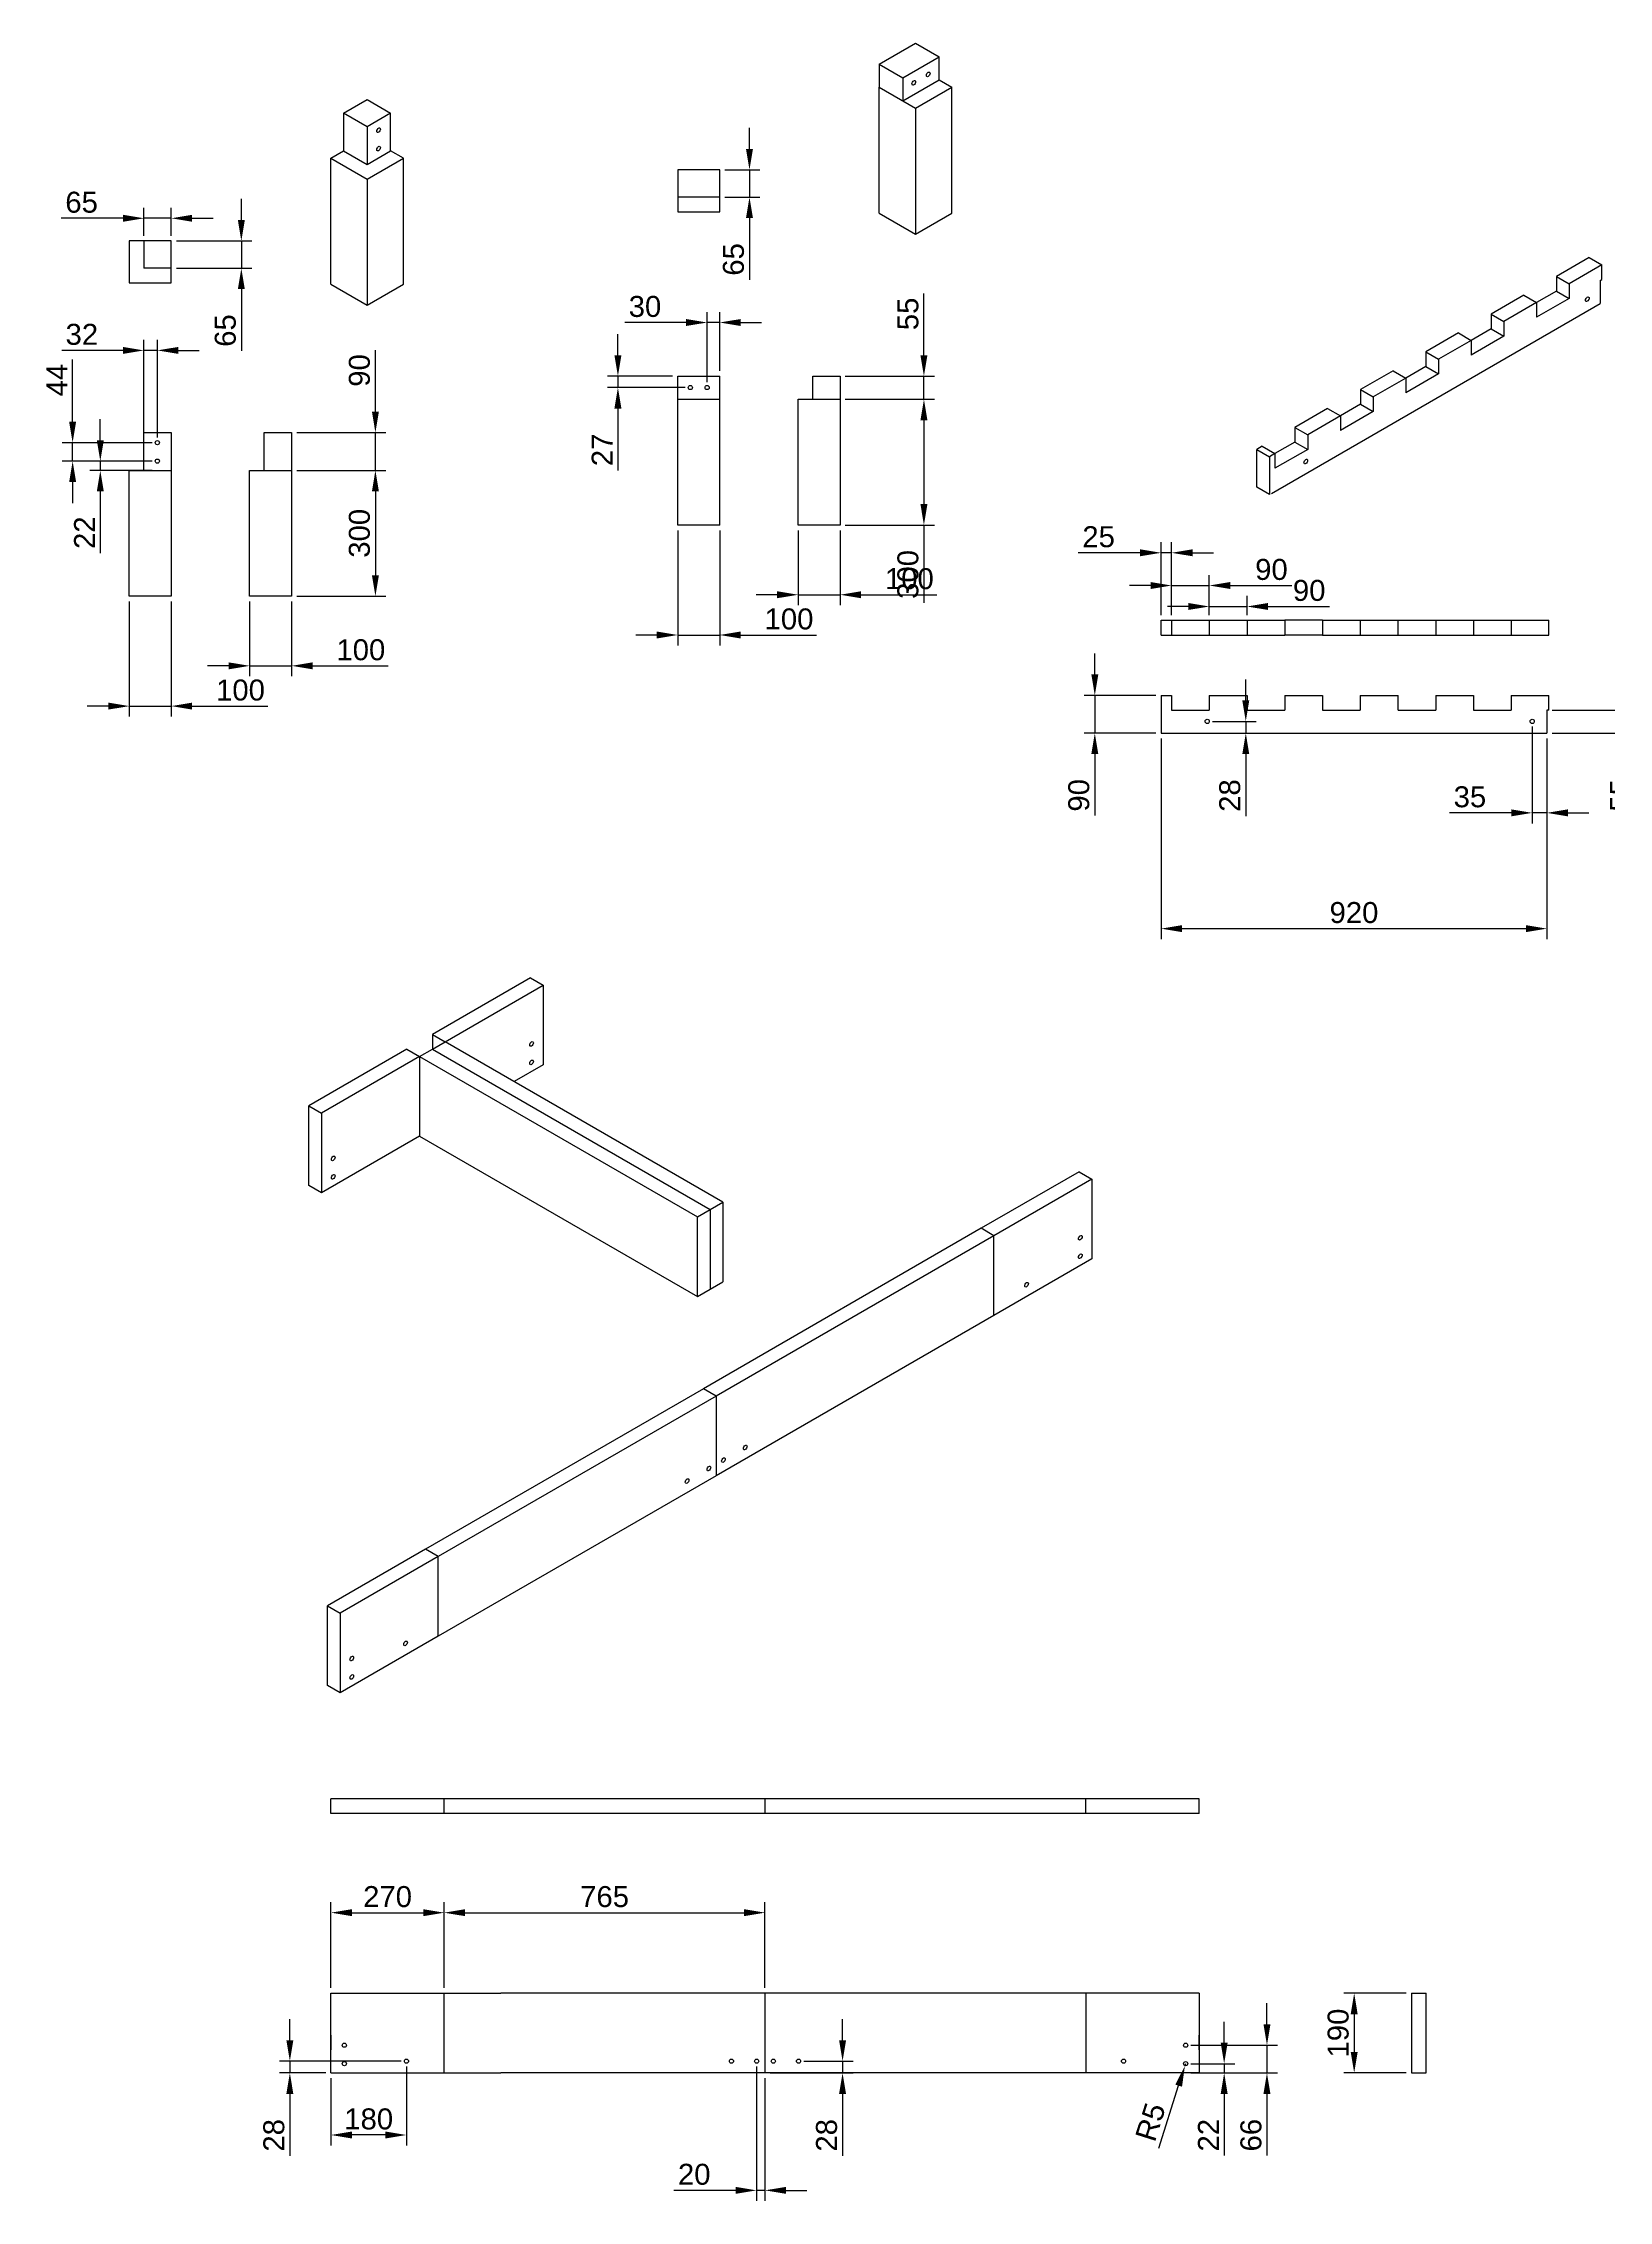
# Model space of a CAD drawing. Header units: millimetres. Extents: x 308 to 10062, y 153 to 8594.
# Drawn here: x 308 to 4041, y 153 to 5297 of the extents above; entities that cross this region are included whole.
import ezdxf

# ---------------------------------------------------------------- set-up
doc = ezdxf.new("R2010")
doc.units = ezdxf.units.MM
doc.styles.get("Standard").update_dxf_attribs({"font": 'arial.ttf'})
doc.dimstyles.new('Annotative', dxfattribs={"dimscale": 0, "dimtxt": 2.5, "dimasz": 2.5, "dimexe": 1.25, "dimexo": 0.625, "dimtad": 1, "dimtxsty": 'Standard', "dimcen": 2.5, "dimadec": 0, "dimazin": 0, "dimtfac": 1, "dimtmove": 0, "dimatfit": 3, "dimfxl": 1, "dimarcsym": 0})

# ---------------------------------------------------------------- blocks, each defined once
blk = doc.blocks.new('*D1')
at = {"color": 0, "lineweight": -2, "transparency": 16777216}
for p, q in [((994, 660.5), (994, 865)), ((1044, 840), (1214, 840)), ((1264, 660.5), (1264, 865))]:
    blk.add_line(p, q, dxfattribs=at)
at = {"color": 0, "transparency": 16777216}
for points in [[(1044, 848.3), (1044, 831.7), (994, 840)], [(1214, 848.3), (1214, 831.7), (1264, 840)]]:
    blk.add_solid(points, dxfattribs=at)
at = {"layer": 'Defpoints', "color": 0, "transparency": 16777216}
for p in [(1264, 840), (994, 648), (1264, 648)]:
    blk.add_point(p, dxfattribs=at)
at = {"color": 0, "transparency": 16777216, "insert": (1129, 878), "char_height": 50, "attachment_point": 5}
blk.add_mtext('270', dxfattribs=at)
blk = doc.blocks.new('*D2')
at = {"color": 0, "lineweight": -2, "transparency": 16777216}
for p, q in [((1264, 852.5), (1264, 865)), ((1314, 840), (1979, 840)), ((2029, 660.5), (2029, 865))]:
    blk.add_line(p, q, dxfattribs=at)
at = {"color": 0, "transparency": 16777216}
for points in [[(1314, 848.3), (1314, 831.7), (1264, 840)], [(1979, 848.3), (1979, 831.7), (2029, 840)]]:
    blk.add_solid(points, dxfattribs=at)
at = {"layer": 'Defpoints', "color": 0, "transparency": 16777216}
for p in [(1264, 840), (2029, 840), (2029, 648)]:
    blk.add_point(p, dxfattribs=at)
at = {"color": 0, "transparency": 16777216, "insert": (1646.5, 878), "char_height": 50, "attachment_point": 5}
blk.add_mtext('765', dxfattribs=at)
blk = doc.blocks.new('*D10')
at = {"color": 0, "lineweight": -2, "transparency": 16777216}
for p, q in [((3558.2, 648), (3409, 648)), ((3434, 598), (3434, 508)), ((3558.2, 458), (3409, 458))]:
    blk.add_line(p, q, dxfattribs=at)
at = {"color": 0, "transparency": 16777216}
for points in [[(3425.7, 598), (3442.3, 598), (3434, 648)], [(3425.7, 508), (3442.3, 508), (3434, 458)]]:
    blk.add_solid(points, dxfattribs=at)
at = {"layer": 'Defpoints', "color": 0, "transparency": 16777216}
for p in [(3570.7, 648), (3434, 458), (3570.7, 458)]:
    blk.add_point(p, dxfattribs=at)
at = {"color": 0, "transparency": 16777216, "insert": (3396, 553), "char_height": 50, "attachment_point": 5, "rotation": 90}
blk.add_mtext('190', dxfattribs=at)
blk = doc.blocks.new('*D13')
at = {"color": 0, "lineweight": -2, "transparency": 16777216}
for p, q in [((3124, 530), (3124, 580)), ((3044.5, 480), (3149, 480)), ((3124, 480), (3124, 458)), ((3044.5, 458), (3149, 458)), ((3124, 408), (3124, 261))]:
    blk.add_line(p, q, dxfattribs=at)
at = {"color": 0, "transparency": 16777216}
for points in [[(3115.7, 530), (3132.3, 530), (3124, 480)], [(3115.7, 408), (3132.3, 408), (3124, 458)]]:
    blk.add_solid(points, dxfattribs=at)
at = {"layer": 'Defpoints', "color": 0, "transparency": 16777216}
for p in [(3032, 480), (3032, 458), (3124, 458)]:
    blk.add_point(p, dxfattribs=at)
at = {"color": 0, "transparency": 16777216, "insert": (3086.4, 309.5), "char_height": 50, "attachment_point": 5, "rotation": 90}
blk.add_mtext('22', dxfattribs=at)
blk = doc.blocks.new('*D14')
at = {"color": 0, "lineweight": -2, "transparency": 16777216}
for p, q in [((3226, 574), (3226, 624)), ((3044.5, 524), (3251, 524)), ((3226, 524), (3226, 458)), ((3044.5, 458), (3251, 458)), ((3226, 408), (3226, 261.1))]:
    blk.add_line(p, q, dxfattribs=at)
at = {"color": 0, "transparency": 16777216}
for points in [[(3217.7, 574), (3234.3, 574), (3226, 524)], [(3217.7, 408), (3234.3, 408), (3226, 458)]]:
    blk.add_solid(points, dxfattribs=at)
at = {"layer": 'Defpoints', "color": 0, "transparency": 16777216}
for p in [(3032, 524), (3032, 458), (3226, 458)]:
    blk.add_point(p, dxfattribs=at)
at = {"color": 0, "transparency": 16777216, "insert": (3188, 309.6), "char_height": 50, "attachment_point": 5, "rotation": 90}
blk.add_mtext('66', dxfattribs=at)
blk = doc.blocks.new('*D15')
at = {"color": 0, "lineweight": -2, "transparency": 16777216}
for p, q in [((3032, 480), (3030.5, 475.2)), ((2968.5, 278.8), (3015.4, 427.6))]:
    blk.add_line(p, q, dxfattribs=at)
at = {"color": 0, "transparency": 16777216}
blk.add_solid([(3007.5, 430.1), (3023.4, 425), (3030.5, 475.2)], dxfattribs=at)
at = {"layer": 'Defpoints', "color": 0, "transparency": 16777216}
for p in [(3030.5, 475.2), (3032, 480)]:
    blk.add_point(p, dxfattribs=at)
at = {"color": 0, "transparency": 16777216, "insert": (2948.3, 340.8), "char_height": 50, "attachment_point": 5, "rotation": 72.4744}
blk.add_mtext('R5', dxfattribs=at)
blk = doc.blocks.new('*D16')
at = {"color": 0, "lineweight": -2, "transparency": 16777216}
for p, q in [((800, 3966), (800, 3787.5)), ((900, 3966), (900, 3787.5)), ((750, 3812.5), (700, 3812.5)), ((800, 3812.5), (900, 3812.5)), ((950, 3812.5), (1130.6, 3812.5))]:
    blk.add_line(p, q, dxfattribs=at)
at = {"color": 0, "transparency": 16777216}
for points in [[(750, 3820.8), (750, 3804.2), (800, 3812.5)], [(950, 3820.8), (950, 3804.2), (900, 3812.5)]]:
    blk.add_solid(points, dxfattribs=at)
at = {"layer": 'Defpoints', "color": 0, "transparency": 16777216}
for p in [(800, 3978.5), (900, 3978.5), (900, 3812.5)]:
    blk.add_point(p, dxfattribs=at)
at = {"color": 0, "transparency": 16777216, "insert": (1065.3, 3850.5), "char_height": 50, "attachment_point": 5}
blk.add_mtext('100', dxfattribs=at)
blk = doc.blocks.new('*D17')
at = {"color": 0, "lineweight": -2, "transparency": 16777216}
for p, q in [((912.5, 4278.5), (1125, 4278.5)), ((1100, 4228.5), (1100, 4028.5)), ((912.5, 3978.5), (1125, 3978.5))]:
    blk.add_line(p, q, dxfattribs=at)
at = {"color": 0, "transparency": 16777216}
for points in [[(1091.7, 4228.5), (1108.3, 4228.5), (1100, 4278.5)], [(1091.7, 4028.5), (1108.3, 4028.5), (1100, 3978.5)]]:
    blk.add_solid(points, dxfattribs=at)
at = {"layer": 'Defpoints', "color": 0, "transparency": 16777216}
for p in [(900, 4278.5), (900, 3978.5), (1100, 3978.5)]:
    blk.add_point(p, dxfattribs=at)
at = {"color": 0, "transparency": 16777216, "insert": (1062, 4128.5), "char_height": 50, "attachment_point": 5, "rotation": 90}
blk.add_mtext('300', dxfattribs=at)
blk = doc.blocks.new('*D18')
at = {"color": 0, "lineweight": -2, "transparency": 16777216}
for p, q in [((513, 3966), (513, 3691.5)), ((613, 3966), (613, 3691.5)), ((463, 3716.5), (413, 3716.5)), ((513, 3716.5), (613, 3716.5)), ((663, 3716.5), (843.6, 3716.5))]:
    blk.add_line(p, q, dxfattribs=at)
at = {"color": 0, "transparency": 16777216}
for points in [[(463, 3724.8), (463, 3708.2), (513, 3716.5)], [(663, 3724.8), (663, 3708.2), (613, 3716.5)]]:
    blk.add_solid(points, dxfattribs=at)
at = {"layer": 'Defpoints', "color": 0, "transparency": 16777216}
for p in [(513, 3978.5), (613, 3978.5), (613, 3716.5)]:
    blk.add_point(p, dxfattribs=at)
at = {"color": 0, "transparency": 16777216, "insert": (778.3, 3754.5), "char_height": 50, "attachment_point": 5}
blk.add_mtext('100', dxfattribs=at)
blk = doc.blocks.new('*D20')
at = {"color": 0, "lineweight": -2, "transparency": 16777216}
for p, q in [((1100, 4418.5), (1100, 4565)), ((912.5, 4368.5), (1125, 4368.5)), ((1100, 4278.5), (1100, 4368.5)), ((912.5, 4278.5), (1125, 4278.5)), ((1100, 4228.5), (1100, 4178.5))]:
    blk.add_line(p, q, dxfattribs=at)
at = {"color": 0, "transparency": 16777216}
for points in [[(1091.7, 4418.5), (1108.3, 4418.5), (1100, 4368.5)], [(1091.7, 4228.5), (1108.3, 4228.5), (1100, 4278.5)]]:
    blk.add_solid(points, dxfattribs=at)
at = {"layer": 'Defpoints', "color": 0, "transparency": 16777216}
for p in [(900, 4368.5), (1100, 4368.5), (900, 4278.5)]:
    blk.add_point(p, dxfattribs=at)
at = {"color": 0, "transparency": 16777216, "insert": (1062, 4516.7), "char_height": 50, "attachment_point": 5, "rotation": 90}
blk.add_mtext('90', dxfattribs=at)
blk = doc.blocks.new('*D21')
at = {"color": 0, "lineweight": -2, "transparency": 16777216}
for p, q in [((444, 4350.5), (444, 4400.5)), ((567.5, 4300.5), (419, 4300.5)), ((567.5, 4278.5), (419, 4278.5)), ((444, 4300.5), (444, 4278.5)), ((444, 4228.5), (444, 4081.5))]:
    blk.add_line(p, q, dxfattribs=at)
at = {"color": 0, "transparency": 16777216}
for points in [[(435.7, 4350.5), (452.3, 4350.5), (444, 4300.5)], [(435.7, 4228.5), (452.3, 4228.5), (444, 4278.5)]]:
    blk.add_solid(points, dxfattribs=at)
at = {"layer": 'Defpoints', "color": 0, "transparency": 16777216}
for p in [(444, 4278.5), (580, 4300.5), (580, 4278.5)]:
    blk.add_point(p, dxfattribs=at)
at = {"color": 0, "transparency": 16777216, "insert": (406.4, 4130), "char_height": 50, "attachment_point": 5, "rotation": 90}
blk.add_mtext('22', dxfattribs=at)
blk = doc.blocks.new('*D22')
at = {"color": 0, "lineweight": -2, "transparency": 16777216}
for p, q in [((378, 4394.5), (378, 4542.9)), ((567.5, 4344.5), (353, 4344.5)), ((378, 4300.5), (378, 4344.5)), ((567.5, 4300.5), (353, 4300.5)), ((378, 4250.5), (378, 4200.5))]:
    blk.add_line(p, q, dxfattribs=at)
at = {"color": 0, "transparency": 16777216}
for points in [[(369.7, 4394.5), (386.3, 4394.5), (378, 4344.5)], [(369.7, 4250.5), (386.3, 4250.5), (378, 4300.5)]]:
    blk.add_solid(points, dxfattribs=at)
at = {"layer": 'Defpoints', "color": 0, "transparency": 16777216}
for p in [(378, 4344.5), (580, 4344.5), (580, 4300.5)]:
    blk.add_point(p, dxfattribs=at)
at = {"color": 0, "transparency": 16777216, "insert": (340.5, 4493.7), "char_height": 50, "attachment_point": 5, "rotation": 90}
blk.add_mtext('44', dxfattribs=at)
blk = doc.blocks.new('*D23')
at = {"color": 0, "lineweight": -2, "transparency": 16777216}
for p, q in [((548, 4838), (548, 4904.5)), ((613, 4838), (613, 4904.5)), ((498, 4879.5), (350.7, 4879.5)), ((613, 4879.5), (548, 4879.5)), ((663, 4879.5), (713, 4879.5))]:
    blk.add_line(p, q, dxfattribs=at)
at = {"color": 0, "transparency": 16777216}
for points in [[(498, 4887.8), (498, 4871.2), (548, 4879.5)], [(663, 4887.8), (663, 4871.2), (613, 4879.5)]]:
    blk.add_solid(points, dxfattribs=at)
at = {"layer": 'Defpoints', "color": 0, "transparency": 16777216}
for p in [(548, 4879.5), (548, 4825.5), (613, 4825.5)]:
    blk.add_point(p, dxfattribs=at)
at = {"color": 0, "transparency": 16777216, "insert": (399.4, 4917.5), "char_height": 50, "attachment_point": 5}
blk.add_mtext('65', dxfattribs=at)
blk = doc.blocks.new('*D24')
at = {"color": 0, "lineweight": -2, "transparency": 16777216}
for p, q in [((780.3, 4875.5), (780.3, 4925.5)), ((625.5, 4825.5), (805.3, 4825.5)), ((780.3, 4825.5), (780.3, 4760.5)), ((625.5, 4760.5), (805.3, 4760.5)), ((780.3, 4710.5), (780.3, 4563.2))]:
    blk.add_line(p, q, dxfattribs=at)
at = {"color": 0, "transparency": 16777216}
for points in [[(772, 4875.5), (788.6, 4875.5), (780.3, 4825.5)], [(772, 4710.5), (788.6, 4710.5), (780.3, 4760.5)]]:
    blk.add_solid(points, dxfattribs=at)
at = {"layer": 'Defpoints', "color": 0, "transparency": 16777216}
for p in [(613, 4825.5), (613, 4760.5), (780.3, 4760.5)]:
    blk.add_point(p, dxfattribs=at)
at = {"color": 0, "transparency": 16777216, "insert": (742.3, 4611.9), "char_height": 50, "attachment_point": 5, "rotation": 90}
blk.add_mtext('65', dxfattribs=at)
blk = doc.blocks.new('*D38')
at = {"color": 0, "lineweight": -2, "transparency": 16777216}
for p, q in [((2108, 4135.5), (2108, 3957)), ((2208, 4135.5), (2208, 3957)), ((2058, 3982), (2008, 3982)), ((2108, 3982), (2208, 3982)), ((2258, 3982), (2438.6, 3982))]:
    blk.add_line(p, q, dxfattribs=at)
at = {"color": 0, "transparency": 16777216}
for points in [[(2058, 3990.3), (2058, 3973.7), (2108, 3982)], [(2258, 3990.3), (2258, 3973.7), (2208, 3982)]]:
    blk.add_solid(points, dxfattribs=at)
at = {"layer": 'Defpoints', "color": 0, "transparency": 16777216}
for p in [(2108, 4148), (2208, 4148), (2208, 3982)]:
    blk.add_point(p, dxfattribs=at)
at = {"color": 0, "transparency": 16777216, "insert": (2373.3, 4020), "char_height": 50, "attachment_point": 5}
blk.add_mtext('100', dxfattribs=at)
blk = doc.blocks.new('*D39')
at = {"color": 0, "lineweight": -2, "transparency": 16777216}
for p, q in [((2220.5, 4448), (2433, 4448)), ((2408, 4398), (2408, 4198)), ((2220.5, 4148), (2433, 4148)), ((2408, 4148), (2408, 3962.7))]:
    blk.add_line(p, q, dxfattribs=at)
at = {"color": 0, "transparency": 16777216}
for points in [[(2399.7, 4398), (2416.3, 4398), (2408, 4448)], [(2399.7, 4198), (2416.3, 4198), (2408, 4148)]]:
    blk.add_solid(points, dxfattribs=at)
at = {"layer": 'Defpoints', "color": 0, "transparency": 16777216}
for p in [(2208, 4448), (2208, 4148), (2408, 4148)]:
    blk.add_point(p, dxfattribs=at)
at = {"color": 0, "transparency": 16777216, "insert": (2370, 4030.4), "char_height": 50, "attachment_point": 5, "rotation": 90}
blk.add_mtext('300', dxfattribs=at)
blk = doc.blocks.new('*D40')
at = {"color": 0, "lineweight": -2, "transparency": 16777216}
for p, q in [((1821, 4135.5), (1821, 3861)), ((1921, 4135.5), (1921, 3861)), ((1771, 3886), (1721, 3886)), ((1821, 3886), (1921, 3886)), ((1971, 3886), (2151.6, 3886))]:
    blk.add_line(p, q, dxfattribs=at)
at = {"color": 0, "transparency": 16777216}
for points in [[(1771, 3894.3), (1771, 3877.7), (1821, 3886)], [(1971, 3894.3), (1971, 3877.7), (1921, 3886)]]:
    blk.add_solid(points, dxfattribs=at)
at = {"layer": 'Defpoints', "color": 0, "transparency": 16777216}
for p in [(1821, 4148), (1921, 4148), (1921, 3886)]:
    blk.add_point(p, dxfattribs=at)
at = {"color": 0, "transparency": 16777216, "insert": (2086.3, 3924), "char_height": 50, "attachment_point": 5}
blk.add_mtext('100', dxfattribs=at)
blk = doc.blocks.new('*D42')
at = {"color": 0, "lineweight": -2, "transparency": 16777216}
for p, q in [((2408, 4553), (2408, 4700)), ((2220.5, 4503), (2433, 4503)), ((2408, 4448), (2408, 4503)), ((2220.5, 4448), (2433, 4448)), ((2408, 4398), (2408, 4348))]:
    blk.add_line(p, q, dxfattribs=at)
at = {"color": 0, "transparency": 16777216}
for points in [[(2399.7, 4553), (2416.3, 4553), (2408, 4503)], [(2399.7, 4398), (2416.3, 4398), (2408, 4448)]]:
    blk.add_solid(points, dxfattribs=at)
at = {"layer": 'Defpoints', "color": 0, "transparency": 16777216}
for p in [(2208, 4503), (2408, 4503), (2208, 4448)]:
    blk.add_point(p, dxfattribs=at)
at = {"color": 0, "transparency": 16777216, "insert": (2370.1, 4651.5), "char_height": 50, "attachment_point": 5, "rotation": 90}
blk.add_mtext('55', dxfattribs=at)
blk = doc.blocks.new('*D46')
at = {"color": 0, "lineweight": -2, "transparency": 16777216}
for p, q in [((1992, 5045), (1992, 5095)), ((1933.5, 4995), (2017, 4995)), ((1992, 4995), (1992, 4930)), ((1933.5, 4930), (2017, 4930)), ((1992, 4880), (1992, 4732.7))]:
    blk.add_line(p, q, dxfattribs=at)
at = {"color": 0, "transparency": 16777216}
for points in [[(1983.7, 5045), (2000.3, 5045), (1992, 4995)], [(1983.7, 4880), (2000.3, 4880), (1992, 4930)]]:
    blk.add_solid(points, dxfattribs=at)
at = {"layer": 'Defpoints', "color": 0, "transparency": 16777216}
for p in [(1921, 4995), (1921, 4930), (1992, 4930)]:
    blk.add_point(p, dxfattribs=at)
at = {"color": 0, "transparency": 16777216, "insert": (1954, 4781.4), "char_height": 50, "attachment_point": 5, "rotation": 90}
blk.add_mtext('65', dxfattribs=at)
blk = doc.blocks.new('*D47')
at = {"color": 0, "lineweight": -2, "transparency": 16777216}
for p, q in [((1678.3, 4553), (1678.3, 4603)), ((1808.5, 4503), (1653.3, 4503)), ((1838.5, 4476), (1653.3, 4476)), ((1678.3, 4503), (1678.3, 4476)), ((1678.3, 4426), (1678.3, 4278.5))]:
    blk.add_line(p, q, dxfattribs=at)
at = {"color": 0, "transparency": 16777216}
for points in [[(1670, 4553), (1686.6, 4553), (1678.3, 4503)], [(1670, 4426), (1686.6, 4426), (1678.3, 4476)]]:
    blk.add_solid(points, dxfattribs=at)
at = {"layer": 'Defpoints', "color": 0, "transparency": 16777216}
for p in [(1678.3, 4476), (1821, 4503), (1851, 4476)]:
    blk.add_point(p, dxfattribs=at)
at = {"color": 0, "transparency": 16777216, "insert": (1640.7, 4327.3), "char_height": 50, "attachment_point": 5, "rotation": 90}
blk.add_mtext('27', dxfattribs=at)
blk = doc.blocks.new('*D48')
at = {"color": 0, "lineweight": -2, "transparency": 16777216}
for p, q in [((1841, 4631), (1694.6, 4631)), ((1891, 4488.5), (1891, 4656)), ((1921, 4631), (1891, 4631)), ((1921, 4515.5), (1921, 4656)), ((1971, 4631), (2021, 4631))]:
    blk.add_line(p, q, dxfattribs=at)
at = {"color": 0, "transparency": 16777216}
for points in [[(1841, 4639.3), (1841, 4622.7), (1891, 4631)], [(1971, 4639.3), (1971, 4622.7), (1921, 4631)]]:
    blk.add_solid(points, dxfattribs=at)
at = {"layer": 'Defpoints', "color": 0, "transparency": 16777216}
for p in [(1891, 4631), (1891, 4476), (1921, 4503)]:
    blk.add_point(p, dxfattribs=at)
at = {"color": 0, "transparency": 16777216, "insert": (1742.8, 4669), "char_height": 50, "attachment_point": 5}
blk.add_mtext('30', dxfattribs=at)
blk = doc.blocks.new('*D49')
at = {"color": 0, "lineweight": -2, "transparency": 16777216}
for p, q in [((2815.5, 3792), (2815.5, 3842)), ((2961, 3742), (2790.5, 3742)), ((2815.5, 3742), (2815.5, 3652)), ((2961, 3652), (2790.5, 3652)), ((2815.5, 3602), (2815.5, 3455.5))]:
    blk.add_line(p, q, dxfattribs=at)
at = {"color": 0, "transparency": 16777216}
for points in [[(2807.2, 3792), (2823.8, 3792), (2815.5, 3742)], [(2807.2, 3602), (2823.8, 3602), (2815.5, 3652)]]:
    blk.add_solid(points, dxfattribs=at)
at = {"layer": 'Defpoints', "color": 0, "transparency": 16777216}
for p in [(2973.5, 3742), (2815.5, 3652), (2973.5, 3652)]:
    blk.add_point(p, dxfattribs=at)
at = {"color": 0, "transparency": 16777216, "insert": (2777.5, 3503.8), "char_height": 50, "attachment_point": 5, "rotation": 90}
blk.add_mtext('90', dxfattribs=at)
blk = doc.blocks.new('*D50')
at = {"color": 0, "lineweight": -2, "transparency": 16777216}
for p, q in [((2973.5, 3639.5), (2973.5, 3161)), ((3893.5, 3639.5), (3893.5, 3161)), ((3023.5, 3186), (3843.5, 3186))]:
    blk.add_line(p, q, dxfattribs=at)
at = {"color": 0, "transparency": 16777216}
for points in [[(3023.5, 3194.3), (3023.5, 3177.7), (2973.5, 3186)], [(3843.5, 3194.3), (3843.5, 3177.7), (3893.5, 3186)]]:
    blk.add_solid(points, dxfattribs=at)
at = {"layer": 'Defpoints', "color": 0, "transparency": 16777216}
for p in [(2973.5, 3652), (3893.5, 3652), (3893.5, 3186)]:
    blk.add_point(p, dxfattribs=at)
at = {"color": 0, "transparency": 16777216, "insert": (3433.5, 3224), "char_height": 50, "attachment_point": 5}
blk.add_mtext('920', dxfattribs=at)
blk = doc.blocks.new('*D51')
at = {"color": 0, "lineweight": -2, "transparency": 16777216}
for p, q in [((2923.5, 4082), (2775.6, 4082)), ((2973.5, 3933.5), (2973.5, 4107)), ((2998.5, 4082), (2973.5, 4082)), ((2998.5, 3933.5), (2998.5, 4107)), ((3048.5, 4082), (3098.5, 4082))]:
    blk.add_line(p, q, dxfattribs=at)
at = {"color": 0, "transparency": 16777216}
for points in [[(2923.5, 4090.3), (2923.5, 4073.7), (2973.5, 4082)], [(3048.5, 4090.3), (3048.5, 4073.7), (2998.5, 4082)]]:
    blk.add_solid(points, dxfattribs=at)
at = {"layer": 'Defpoints', "color": 0, "transparency": 16777216}
for p in [(2973.5, 4082), (2973.5, 3921), (2998.5, 3921)]:
    blk.add_point(p, dxfattribs=at)
at = {"color": 0, "transparency": 16777216, "insert": (2824.6, 4120), "char_height": 50, "attachment_point": 5}
blk.add_mtext('25', dxfattribs=at)
blk = doc.blocks.new('*D52')
at = {"color": 0, "lineweight": -2, "transparency": 16777216}
for p, q in [((4107.5, 3757), (4107.5, 3807)), ((3906, 3707), (4132.5, 3707)), ((4107.5, 3707), (4107.5, 3652)), ((3906, 3652), (4132.5, 3652)), ((4107.5, 3602), (4107.5, 3455))]:
    blk.add_line(p, q, dxfattribs=at)
at = {"color": 0, "transparency": 16777216}
for points in [[(4099.2, 3757), (4115.8, 3757), (4107.5, 3707)], [(4099.2, 3602), (4115.8, 3602), (4107.5, 3652)]]:
    blk.add_solid(points, dxfattribs=at)
at = {"layer": 'Defpoints', "color": 0, "transparency": 16777216}
for p in [(3893.5, 3707), (3893.5, 3652), (4107.5, 3652)]:
    blk.add_point(p, dxfattribs=at)
at = {"color": 0, "transparency": 16777216, "insert": (4069.6, 3503.5), "char_height": 50, "attachment_point": 5, "rotation": 90}
blk.add_mtext('55', dxfattribs=at)
blk = doc.blocks.new('*D53')
at = {"color": 0, "lineweight": -2, "transparency": 16777216}
for p, q in [((2998.5, 3946), (2998.5, 4029)), ((3088.5, 3933.5), (3088.5, 4029)), ((2948.5, 4004), (2898.5, 4004)), ((2998.5, 4004), (3088.5, 4004)), ((3138.5, 4004), (3285, 4004))]:
    blk.add_line(p, q, dxfattribs=at)
at = {"color": 0, "transparency": 16777216}
for points in [[(2948.5, 4012.3), (2948.5, 3995.7), (2998.5, 4004)], [(3138.5, 4012.3), (3138.5, 3995.7), (3088.5, 4004)]]:
    blk.add_solid(points, dxfattribs=at)
at = {"layer": 'Defpoints', "color": 0, "transparency": 16777216}
for p in [(3088.5, 4004), (2998.5, 3933.5), (3088.5, 3921)]:
    blk.add_point(p, dxfattribs=at)
at = {"color": 0, "transparency": 16777216, "insert": (3236.7, 4042), "char_height": 50, "attachment_point": 5}
blk.add_mtext('90', dxfattribs=at)
blk = doc.blocks.new('*D54')
at = {"color": 0, "lineweight": -2, "transparency": 16777216}
for p, q in [((3088.5, 3946), (3088.5, 3979)), ((3178.5, 3933.5), (3178.5, 3979)), ((3038.5, 3954), (2988.5, 3954)), ((3088.5, 3954), (3178.5, 3954)), ((3228.5, 3954), (3375, 3954))]:
    blk.add_line(p, q, dxfattribs=at)
at = {"color": 0, "transparency": 16777216}
for points in [[(3038.5, 3962.3), (3038.5, 3945.7), (3088.5, 3954)], [(3228.5, 3962.3), (3228.5, 3945.7), (3178.5, 3954)]]:
    blk.add_solid(points, dxfattribs=at)
at = {"layer": 'Defpoints', "color": 0, "transparency": 16777216}
for p in [(3088.5, 3933.5), (3178.5, 3954), (3178.5, 3921)]:
    blk.add_point(p, dxfattribs=at)
at = {"color": 0, "transparency": 16777216, "insert": (3326.7, 3992), "char_height": 50, "attachment_point": 5}
blk.add_mtext('90', dxfattribs=at)
blk = doc.blocks.new('*D57')
at = {"color": 0, "lineweight": -2, "transparency": 16777216}
for p, q in [((548, 4357), (548, 4589.5)), ((580, 4357), (580, 4589.5)), ((498, 4564.5), (351.9, 4564.5)), ((580, 4564.5), (548, 4564.5)), ((630, 4564.5), (680, 4564.5))]:
    blk.add_line(p, q, dxfattribs=at)
at = {"color": 0, "transparency": 16777216}
for points in [[(498, 4572.8), (498, 4556.2), (548, 4564.5)], [(630, 4572.8), (630, 4556.2), (580, 4564.5)]]:
    blk.add_solid(points, dxfattribs=at)
at = {"layer": 'Defpoints', "color": 0, "transparency": 16777216}
for p in [(548, 4564.5), (548, 4344.5), (580, 4344.5)]:
    blk.add_point(p, dxfattribs=at)
at = {"color": 0, "transparency": 16777216, "insert": (400, 4602.5), "char_height": 50, "attachment_point": 5}
blk.add_mtext('32', dxfattribs=at)
blk = doc.blocks.new('*D59')
at = {"color": 0, "lineweight": -2, "transparency": 16777216}
for p, q in [((2009, 473.5), (2009, 153)), ((2029, 445.5), (2029, 153)), ((1959, 178), (1811.7, 178)), ((2029, 178), (2009, 178)), ((2079, 178), (2129, 178))]:
    blk.add_line(p, q, dxfattribs=at)
at = {"color": 0, "transparency": 16777216}
for points in [[(1959, 186.3), (1959, 169.7), (2009, 178)], [(2079, 186.3), (2079, 169.7), (2029, 178)]]:
    blk.add_solid(points, dxfattribs=at)
at = {"layer": 'Defpoints', "color": 0, "transparency": 16777216}
for p in [(2009, 486), (2029, 458), (2009, 178)]:
    blk.add_point(p, dxfattribs=at)
at = {"color": 0, "transparency": 16777216, "insert": (1860.3, 216), "char_height": 50, "attachment_point": 5}
blk.add_mtext('20', dxfattribs=at)
blk = doc.blocks.new('*D60')
at = {"color": 0, "lineweight": -2, "transparency": 16777216}
for p, q in [((1174, 473.5), (1174, 285)), ((994, 445.5), (994, 285)), ((1124, 310), (1044, 310))]:
    blk.add_line(p, q, dxfattribs=at)
at = {"color": 0, "transparency": 16777216}
for points in [[(1044, 318.3), (1044, 301.7), (994, 310)], [(1124, 318.3), (1124, 301.7), (1174, 310)]]:
    blk.add_solid(points, dxfattribs=at)
at = {"layer": 'Defpoints', "color": 0, "transparency": 16777216}
for p in [(1174, 486), (994, 458), (994, 310)]:
    blk.add_point(p, dxfattribs=at)
at = {"color": 0, "transparency": 16777216, "insert": (1084, 348), "char_height": 50, "attachment_point": 5}
blk.add_mtext('180', dxfattribs=at)
blk = doc.blocks.new('*D62')
at = {"color": 0, "lineweight": -2, "transparency": 16777216}
for p, q in [((896, 536), (896, 586)), ((1161.5, 486), (871, 486)), ((896, 486), (896, 458)), ((981.5, 458), (871, 458)), ((896, 408), (896, 260.4))]:
    blk.add_line(p, q, dxfattribs=at)
at = {"color": 0, "transparency": 16777216}
for points in [[(887.7, 536), (904.3, 536), (896, 486)], [(887.7, 408), (904.3, 408), (896, 458)]]:
    blk.add_solid(points, dxfattribs=at)
at = {"layer": 'Defpoints', "color": 0, "transparency": 16777216}
for p in [(1174, 486), (896, 458), (994, 458)]:
    blk.add_point(p, dxfattribs=at)
at = {"color": 0, "transparency": 16777216, "insert": (858, 309.2), "char_height": 50, "attachment_point": 5, "rotation": 90}
blk.add_mtext('28', dxfattribs=at)
blk = doc.blocks.new('*D63')
at = {"color": 0, "lineweight": -2, "transparency": 16777216}
for p, q in [((2214, 536), (2214, 586)), ((2121.5, 486), (2239, 486)), ((2214, 486), (2214, 458)), ((2041.5, 458), (2239, 458)), ((2214, 408), (2214, 260.4))]:
    blk.add_line(p, q, dxfattribs=at)
at = {"color": 0, "transparency": 16777216}
for points in [[(2205.7, 536), (2222.3, 536), (2214, 486)], [(2205.7, 408), (2222.3, 408), (2214, 458)]]:
    blk.add_solid(points, dxfattribs=at)
at = {"layer": 'Defpoints', "color": 0, "transparency": 16777216}
for p in [(2109, 486), (2029, 458), (2214, 458)]:
    blk.add_point(p, dxfattribs=at)
at = {"color": 0, "transparency": 16777216, "insert": (2176, 309.2), "char_height": 50, "attachment_point": 5, "rotation": 90}
blk.add_mtext('28', dxfattribs=at)
blk = doc.blocks.new('*D64')
at = {"color": 0, "lineweight": -2, "transparency": 16777216}
for p, q in [((3858.5, 3667.5), (3858.5, 3437)), ((3893.5, 3639.5), (3893.5, 3437)), ((3808.5, 3462), (3661.5, 3462)), ((3893.5, 3462), (3858.5, 3462)), ((3943.5, 3462), (3993.5, 3462))]:
    blk.add_line(p, q, dxfattribs=at)
at = {"color": 0, "transparency": 16777216}
for points in [[(3808.5, 3470.3), (3808.5, 3453.7), (3858.5, 3462)], [(3943.5, 3470.3), (3943.5, 3453.7), (3893.5, 3462)]]:
    blk.add_solid(points, dxfattribs=at)
at = {"layer": 'Defpoints', "color": 0, "transparency": 16777216}
for p in [(3858.5, 3680), (3893.5, 3652), (3858.5, 3462)]:
    blk.add_point(p, dxfattribs=at)
at = {"color": 0, "transparency": 16777216, "insert": (3710, 3500), "char_height": 50, "attachment_point": 5}
blk.add_mtext('35', dxfattribs=at)
blk = doc.blocks.new('*D65')
at = {"color": 0, "lineweight": -2, "transparency": 16777216}
for p, q in [((3175.5, 3730), (3175.5, 3780)), ((3096, 3680), (3200.5, 3680)), ((3175.5, 3680), (3175.5, 3652)), ((2986, 3652), (3200.5, 3652)), ((3175.5, 3602), (3175.5, 3454.4))]:
    blk.add_line(p, q, dxfattribs=at)
at = {"color": 0, "transparency": 16777216}
for points in [[(3167.2, 3730), (3183.8, 3730), (3175.5, 3680)], [(3167.2, 3602), (3183.8, 3602), (3175.5, 3652)]]:
    blk.add_solid(points, dxfattribs=at)
at = {"layer": 'Defpoints', "color": 0, "transparency": 16777216}
for p in [(3083.5, 3680), (2973.5, 3652), (3175.5, 3652)]:
    blk.add_point(p, dxfattribs=at)
at = {"color": 0, "transparency": 16777216, "insert": (3137.5, 3503.2), "char_height": 50, "attachment_point": 5, "rotation": 90}
blk.add_mtext('28', dxfattribs=at)

msp = doc.modelspace()

# ---------------------------------------------------------------- linework, layer by layer
for p, q in [((2301.397, 5247), (2388, 5297)), ((2301.397, 5247), (2357.689, 5214.5)), ((2301.397, 5247), (2301.397, 5192)), ((2357.689, 5214.5), (2444.292, 5264.5)), ((2388, 5297), (2444.292, 5264.5)), ((2444.292, 5209.5), (2444.292, 5264.5)), ((2357.689, 5214.5), (2357.689, 5159.5)), ((2357.689, 5159.5), (2444.292, 5209.5)), ((2444.292, 5209.5), (2474.603, 5192)), ((1023.708, 5130), (1080, 5162.5)), ((1080, 5162.5), (1136.292, 5130)), ((2301.397, 4892), (2301.397, 5192)), ((2301.397, 5192), (2388, 5142)), ((2388, 5142), (2474.603, 5192)), ((2474.603, 4892), (2474.603, 5192)), ((1080, 5097.5), (1023.708, 5130)), ((1023.708, 5130), (1023.708, 5040)), ((1136.292, 5130), (1080, 5097.5)), ((1080, 5097.5), (1080, 5007.5)), ((1136.292, 5040), (1136.292, 5130)), ((2388, 5142), (2388, 4842)), ((993.397, 5022.5), (1023.708, 5040)), ((993.397, 4722.5), (993.397, 5022.5)), ((993.397, 5022.5), (1080, 4972.5)), ((1023.708, 5040), (1080, 5007.5)), ((1080, 5007.5), (1136.292, 5040)), ((1080, 4972.5), (1166.603, 5022.5)), ((1166.603, 5022.5), (1136.292, 5040)), ((1166.603, 4722.5), (1166.603, 5022.5)), ((1921, 4995), (1821, 4995)), ((1821, 4995), (1821, 4895)), ((1921, 4895), (1921, 4995)), ((1080, 4972.5), (1080, 4672.5)), ((1921, 4930), (1821, 4930)), ((1821, 4895), (1921, 4895)), ((2301.397, 4892), (2388, 4842)), ((2388, 4842), (2474.603, 4892)), ((613, 4825.5), (513, 4825.5)), ((513, 4825.5), (513, 4725.5)), ((548, 4825.5), (548, 4760.5)), ((613, 4725.5), (613, 4825.5)), ((3994.263, 4786), (3916.32, 4741)), ((3994.263, 4786), (4024.573, 4768.5)), ((613, 4760.5), (548, 4760.5)), ((3916.32, 4741), (3946.631, 4723.5)), ((3916.32, 4741), (3916.32, 4706)), ((4024.573, 4768.5), (3946.631, 4723.5)), ((4020.243, 4731), (4024.573, 4733.5)), ((4024.573, 4733.5), (4024.573, 4768.5)), ((513, 4725.5), (613, 4725.5)), ((993.397, 4722.5), (1080, 4672.5)), ((1080, 4672.5), (1166.603, 4722.5)), ((3838.378, 4696), (3760.436, 4651)), ((3838.378, 4696), (3868.689, 4678.5)), ((3916.32, 4706), (3868.689, 4678.5)), ((3946.631, 4688.5), (3868.689, 4643.5)), ((3916.32, 4706), (3946.631, 4688.5)), ((3946.631, 4723.5), (3946.631, 4688.5)), ((4020.243, 4731), (4020.243, 4676)), ((3236.49, 4223.5), (4020.243, 4676)), ((3760.436, 4651), (3790.747, 4633.5)), ((3760.436, 4651), (3760.436, 4616)), ((3868.689, 4678.5), (3790.747, 4633.5)), ((3790.747, 4633.5), (3790.747, 4598.5)), ((3868.689, 4678.5), (3868.689, 4643.5)), ((3682.493, 4606), (3604.551, 4561)), ((3712.804, 4588.5), (3634.862, 4543.5)), ((3682.493, 4606), (3712.804, 4588.5)), ((3760.436, 4616), (3712.804, 4588.5)), ((3790.747, 4598.5), (3712.804, 4553.5)), ((3712.804, 4588.5), (3712.804, 4553.5)), ((3760.436, 4616), (3790.747, 4598.5)), ((3604.551, 4561), (3634.862, 4543.5)), ((3604.551, 4561), (3604.551, 4526)), ((3634.862, 4543.5), (3634.862, 4508.5)), ((1821, 4448), (1821, 4503)), ((1821, 4503), (1921, 4503)), ((1921, 4448), (1921, 4503)), ((2143, 4448), (2143, 4503)), ((2143, 4503), (2208, 4503)), ((2208, 4503), (2208, 4148)), ((3526.609, 4516), (3448.667, 4471)), ((3556.92, 4498.5), (3478.977, 4453.5)), ((3526.609, 4516), (3556.92, 4498.5)), ((3604.551, 4526), (3556.92, 4498.5)), ((3634.862, 4508.5), (3556.92, 4463.5)), ((3556.92, 4498.5), (3556.92, 4463.5)), ((3604.551, 4526), (3634.862, 4508.5)), ((1821, 4148), (1821, 4448)), ((1821, 4448), (1856, 4448)), ((1856, 4448), (1921, 4448)), ((1921, 4148), (1921, 4448)), ((2108, 4148), (2108, 4448)), ((2108, 4448), (2143, 4448)), ((2143, 4448), (2208, 4448)), ((3370.724, 4426), (3292.782, 4381)), ((3370.724, 4426), (3401.035, 4408.5)), ((3448.667, 4436), (3401.035, 4408.5)), ((3448.667, 4471), (3478.977, 4453.5)), ((3448.667, 4471), (3448.667, 4436)), ((3448.667, 4436), (3478.977, 4418.5)), ((3478.977, 4453.5), (3478.977, 4418.5)), ((3292.782, 4381), (3323.093, 4363.5)), ((3292.782, 4381), (3292.782, 4346)), ((3401.035, 4408.5), (3323.093, 4363.5)), ((3478.977, 4418.5), (3401.035, 4373.5)), ((3401.035, 4408.5), (3401.035, 4373.5)), ((548, 4278.5), (548, 4368.5)), ((548, 4368.5), (613, 4368.5)), ((613, 4368.5), (613, 3978.5)), ((835, 4278.5), (835, 4368.5)), ((835, 4368.5), (900, 4368.5)), ((900, 4368.5), (900, 3978.5)), ((3214.84, 4336), (3201.849, 4328.5)), ((3201.849, 4238.5), (3201.849, 4328.5)), ((3201.849, 4328.5), (3232.16, 4311)), ((3214.84, 4336), (3245.151, 4318.5)), ((3292.782, 4346), (3245.151, 4318.5)), ((3323.093, 4328.5), (3245.151, 4283.5)), ((3292.782, 4346), (3323.093, 4328.5)), ((3323.093, 4363.5), (3323.093, 4328.5)), ((513, 3978.5), (513, 4278.5)), ((513, 4278.5), (548, 4278.5)), ((548, 4278.5), (613, 4278.5)), ((800, 3978.5), (800, 4278.5)), ((800, 4278.5), (835, 4278.5)), ((835, 4278.5), (900, 4278.5)), ((3245.151, 4318.5), (3232.16, 4311)), ((3232.16, 4311), (3232.16, 4221)), ((3245.151, 4318.5), (3245.151, 4283.5)), ((3232.16, 4221), (3201.849, 4238.5)), ((1921, 4148), (1821, 4148)), ((2208, 4148), (2108, 4148)), ((613, 3978.5), (513, 3978.5)), ((900, 3978.5), (800, 3978.5)), ((2973.5, 3886), (2973.5, 3921)), ((2973.5, 3921), (2998.5, 3921)), ((2998.5, 3921), (2998.5, 3886)), ((2998.5, 3921), (3088.5, 3921)), ((3088.5, 3921), (3088.5, 3886)), ((3088.5, 3921), (3178.5, 3921)), ((3178.5, 3921), (3178.5, 3886)), ((3178.5, 3921), (3268.5, 3921)), ((3268.5, 3921), (3268.5, 3886)), ((3358.5, 3921), (3268.5, 3921)), ((3358.5, 3921), (3358.5, 3886)), ((3358.5, 3921), (3448.5, 3921)), ((3448.5, 3921), (3448.5, 3886)), ((3448.5, 3921), (3448.5, 3921)), ((3448.5, 3921), (3538.5, 3921)), ((3538.5, 3886), (3538.5, 3921)), ((3538.5, 3921), (3628.5, 3921)), ((3628.5, 3921), (3628.5, 3886)), ((3628.5, 3921), (3718.5, 3921)), ((3718.5, 3921), (3718.5, 3886)), ((3718.5, 3921), (3808.5, 3921)), ((3808.5, 3921), (3808.5, 3886)), ((3808.5, 3921), (3898.5, 3921)), ((3898.5, 3886), (3898.5, 3921)), ((2973.5, 3886), (2998.5, 3886)), ((2998.5, 3886), (3088.5, 3886)), ((3088.5, 3886), (3178.5, 3886)), ((3178.5, 3886), (3268.5, 3886)), ((3358.5, 3886), (3268.5, 3886)), ((3358.5, 3886), (3448.5, 3886)), ((3448.5, 3886), (3448.5, 3886)), ((3448.5, 3886), (3538.5, 3886)), ((3538.5, 3886), (3628.5, 3886)), ((3628.5, 3886), (3718.5, 3886)), ((3718.5, 3886), (3808.5, 3886)), ((3808.5, 3886), (3898.5, 3886)), ((2973.5, 3742), (2973.5, 3652)), ((2973.5, 3742), (2998.5, 3742)), ((2998.5, 3742), (2998.5, 3707)), ((2998.5, 3707), (3088.5, 3707)), ((3088.5, 3742), (3178.5, 3742)), ((3088.5, 3742), (3088.5, 3707)), ((3178.5, 3742), (3178.5, 3707)), ((3178.5, 3707), (3268.5, 3707)), ((3268.5, 3742), (3358.5, 3742)), ((3268.5, 3742), (3268.5, 3707)), ((3358.5, 3742), (3358.5, 3707)), ((3358.5, 3707), (3448.5, 3707)), ((3448.5, 3742), (3538.5, 3742)), ((3448.5, 3742), (3448.5, 3707)), ((3448.5, 3707), (3448.5, 3707)), ((3538.5, 3707), (3538.5, 3742)), ((3538.5, 3707), (3628.5, 3707)), ((3628.5, 3742), (3718.5, 3742)), ((3628.5, 3742), (3628.5, 3707)), ((3718.5, 3742), (3718.5, 3707)), ((3718.5, 3707), (3808.5, 3707)), ((3808.5, 3742), (3898.5, 3742)), ((3808.5, 3742), (3808.5, 3707)), ((3898.5, 3707), (3893.5, 3707)), ((3893.5, 3707), (3893.5, 3652)), ((3898.5, 3707), (3898.5, 3742)), ((2973.5, 3652), (3893.5, 3652)), ((1469.67, 3068.669), (1235.843, 2933.669)), ((1266.154, 2916.169), (1499.981, 3051.169)), ((1469.67, 3068.669), (1499.981, 3051.169)), ((1499.981, 3051.169), (1499.981, 2861.169)), ((1235.843, 2933.669), (1266.154, 2916.169)), ((1235.843, 2933.669), (1235.843, 2898.669)), ((1175.221, 2898.669), (941.395, 2763.669)), ((1205.532, 2881.169), (971.705, 2746.169)), ((1175.221, 2898.669), (1205.532, 2881.169)), ((1205.532, 2881.169), (1235.843, 2898.669)), ((1205.532, 2881.169), (1205.532, 2691.169)), ((1205.532, 2881.169), (1868.042, 2498.669)), ((1235.843, 2898.669), (1266.154, 2916.169)), ((1235.843, 2898.669), (1898.353, 2516.169)), ((1928.663, 2533.669), (1266.154, 2916.169)), ((1499.981, 2861.169), (1430.699, 2821.169)), ((941.395, 2573.669), (941.395, 2763.669)), ((941.395, 2763.669), (971.705, 2746.169)), ((971.705, 2746.169), (971.705, 2556.169)), ((1205.532, 2691.169), (971.705, 2556.169)), ((1205.532, 2691.169), (1868.042, 2308.669)), ((971.705, 2556.169), (941.395, 2573.669)), ((2778.362, 2606.5), (2544.535, 2471.5)), ((2808.673, 2589), (2574.846, 2454)), ((2778.362, 2606.5), (2808.673, 2589)), ((2808.673, 2589), (2808.673, 2399)), ((1898.353, 2516.169), (1928.663, 2533.669)), ((1928.663, 2533.669), (1928.663, 2343.669)), ((1868.042, 2498.669), (1898.353, 2516.169)), ((1868.042, 2308.669), (1868.042, 2498.669)), ((2544.535, 2471.5), (1882.025, 2089)), ((1898.353, 2516.169), (1898.353, 2326.169)), ((2574.846, 2454), (2544.535, 2471.5)), ((2574.846, 2454), (1912.336, 2071.5)), ((2574.846, 2264), (2574.846, 2454)), ((2808.673, 2399), (2574.846, 2264)), ((1868.042, 2308.669), (1898.353, 2326.169)), ((1898.353, 2326.169), (1928.663, 2343.669)), ((2574.846, 2264), (1912.336, 1881.5)), ((1882.025, 2089), (1219.516, 1706.5)), ((1912.336, 2071.5), (1249.827, 1689)), ((1912.336, 2071.5), (1882.025, 2089)), ((1912.336, 2071.5), (1912.336, 1881.5)), ((1912.336, 1881.5), (1249.827, 1499)), ((1219.516, 1706.5), (985.689, 1571.5)), ((1219.516, 1706.5), (1219.516, 1706.5)), ((1249.827, 1689), (1219.516, 1706.5)), ((1249.827, 1689), (1016, 1554)), ((1249.827, 1689), (1249.827, 1689)), ((1249.827, 1499), (1249.827, 1689)), ((985.689, 1381.5), (985.689, 1571.5)), ((985.689, 1571.5), (1016, 1554)), ((1016, 1554), (1016, 1364)), ((1249.827, 1499), (1016, 1364)), ((1249.827, 1499), (1249.827, 1499)), ((1016, 1364), (985.689, 1381.5)), ((994, 1076.419), (994, 1111.419)), ((1399, 1111.419), (994, 1111.419)), ((1264, 1076.419), (1264, 1111.419)), ((2029, 1111.419), (1399, 1111.419)), ((2029, 1111.419), (2029, 1076.419)), ((2659, 1111.419), (2029, 1111.419)), ((3064, 1111.419), (2659, 1111.419)), ((2794, 1076.419), (2794, 1111.419)), ((3064, 1076.419), (3064, 1111.419)), ((1399, 1076.419), (994, 1076.419)), ((2029, 1076.419), (1399, 1076.419)), ((2659, 1076.419), (2029, 1076.419)), ((3064, 1076.419), (2659, 1076.419)), ((994, 458), (994, 648)), ((994, 648), (1399, 648)), ((1264, 458), (1264, 648)), ((2029, 648), (1399, 648)), ((2029, 648), (2029, 458)), ((2659, 648), (2029, 648)), ((3064, 648), (2659, 648)), ((2794, 648), (2794, 458)), ((3064, 648), (3064, 458)), ((3570.659, 648), (3570.659, 458)), ((3570.659, 648), (3605.659, 648)), ((3605.659, 458), (3605.659, 648)), ((994, 548), (994, 513)), ((3064, 513), (3064, 548)), ((994, 458), (1399, 458)), ((2029, 458), (1399, 458)), ((2659, 458), (2029, 458)), ((3064, 458), (2659, 458)), ((3570.659, 458), (3605.659, 458))]:
    msp.add_line(p, q)
for centre in [(1851, 4476), (1891, 4476), (580, 4344.5), (580, 4300.5), (3083.5, 3680), (3858.5, 3680), (1026, 524), (3032, 524), (1026, 480), (1174, 486), (1949, 486), (2009, 486), (2049, 486), (2109, 486), (2884, 486), (3032, 480)]:
    msp.add_circle(centre, 5)
for centre in [(2383.67, 5202.5), (2418.311, 5222.5), (1107.713, 5089.5), (1107.713, 5045.5), (3989.932, 4686.5), (3318.452, 4299.53), (1472.268, 2911.169), (1472.268, 2867.169), (999.418, 2638.169), (999.418, 2594.169), (2780.96, 2449), (2780.96, 2405), (2652.788, 2337), (1981.907, 1949.008), (1895.326, 1898.97), (1929.967, 1918.97), (1843.365, 1868.97), (1043.713, 1446), (1171.885, 1482), (1043.713, 1402)]:
    msp.add_ellipse(centre, major_axis=(-3.062, -5.303), ratio=0.57735027)

# ---------------------------------------------------------------- dimensions: what is measured, and where the dimension line sits
for base, p1, p2, picture, middle in [((1992, 4930), (1921, 4995), (1921, 4930), '*D46', (1953.971, 4781.364)), ((780.287, 4760.5), (613, 4825.5), (613, 4760.5), '*D24', (742.259, 4611.864)), ((2408, 4503), (2208, 4448), (2208, 4503), '*D42', (2370.074, 4651.499)), ((1678.287, 4476), (1821, 4503), (1851, 4476), '*D47', (1640.685, 4327.262)), ((378, 4344.5), (580, 4300.5), (580, 4344.5), '*D22', (340.5, 4493.716)), ((1100, 4368.5), (900, 4278.5), (900, 4368.5), '*D20', (1061.971, 4516.726)), ((444, 4278.5), (580, 4300.5), (580, 4278.5), '*D21', (406.398, 4130.018)), ((1100, 3978.5), (900, 4278.5), (900, 3978.5), '*D17', (1061.954, 4128.5)), ((2815.5, 3652), (2973.5, 3742), (2973.5, 3652), '*D49', (2777.471, 3503.774)), ((4107.5, 3652), (3893.5, 3707), (3893.5, 3652), '*D52', (4069.574, 3503.501)), ((3175.5, 3652), (3083.5, 3680), (2973.5, 3652), '*D65', (3137.471, 3503.211)), ((3226, 458), (3032, 524), (3032, 458), '*D14', (3187.971, 309.569)), ((3434, 458), (3570.659, 648), (3570.659, 458), '*D10', (3395.971, 553)), ((896, 458), (1174, 486), (994, 458), '*D62', (857.971, 309.211)), ((2214, 458), (2109, 486), (2029, 458), '*D63', (2175.971, 309.211)), ((3124, 458), (3032, 480), (3032, 458), '*D13', (3086.398, 309.518))]:
    dim = msp.add_linear_dim(base=base, p1=p1, p2=p2, angle=90, dimstyle='Annotative')
    dim.commit()
    dim.dimension.update_dxf_attribs({"geometry": picture, "text_midpoint": middle})
for base, p1, p2, picture, middle in [((548, 4879.5), (613, 4825.5), (548, 4825.5), '*D23', (399.364, 4917.529)), ((1891, 4631), (1921, 4503), (1891, 4476), '*D48', (1742.791, 4669.046)), ((548, 4564.5), (580, 4344.5), (548, 4344.5), '*D57', (399.961, 4602.546)), ((1921, 3886), (1821, 4148), (1921, 4148), '*D40', (2086.297, 3924.029)), ((2208, 3982), (2108, 4148), (2208, 4148), '*D38', (2373.297, 4020.029)), ((2973.5, 4082), (2998.5, 3921), (2973.5, 3921), '*D51', (2824.574, 4120.029)), ((3088.5, 4004), (2998.5, 3933.5), (3088.5, 3921), '*D53', (3236.726, 4042.029)), ((3178.5, 3954), (3088.5, 3933.5), (3178.5, 3921), '*D54', (3326.726, 3992.029)), ((613, 3716.5), (513, 3978.5), (613, 3978.5), '*D18', (778.297, 3754.529)), ((900, 3812.5), (800, 3978.5), (900, 3978.5), '*D16', (1065.297, 3850.529)), ((3858.5, 3462), (3893.5, 3652), (3858.5, 3680), '*D64', (3710.018, 3500.046)), ((1264, 840), (994, 648), (1264, 648), '*D1', (1129, 878.029)), ((2029, 840), (1264, 840), (2029, 648), '*D2', (1646.5, 878.029)), ((994, 310), (1174, 486), (994, 458), '*D60', (1084, 348.029)), ((2009, 178), (2029, 458), (2009, 486), '*D59', (1860.347, 216.029))]:
    dim = msp.add_linear_dim(base=base, p1=p1, p2=p2, dimstyle='Annotative')
    dim.commit()
    dim.dimension.update_dxf_attribs({"geometry": picture, "text_midpoint": middle})
dim = msp.add_linear_dim(base=(2408, 4148), p1=(2208, 4448), p2=(2208, 4148), angle=90, dimstyle='Annotative')
dim.commit()
dim.dimension.update_dxf_attribs({"geometry": '*D39', "text_midpoint": (2408, 4030.367), "dimtype": 160})
dim = msp.add_linear_dim(base=(3893.5, 3186), p1=(2973.5, 3652), p2=(3893.5, 3652), dimstyle='Annotative')
dim.commit()
dim.dimension.update_dxf_attribs({"geometry": '*D50', "text_midpoint": (3433.5, 3186), "dimtype": 160})
dim = msp.add_radius_dim(center=(3032, 480), mpoint=(3030.494, 475.232), dimstyle='Annotative')
dim.commit()
dim.dimension.update_dxf_attribs({"geometry": '*D15', "text_midpoint": (2984.421, 329.333)})

doc.saveas('drawing.dxf')
